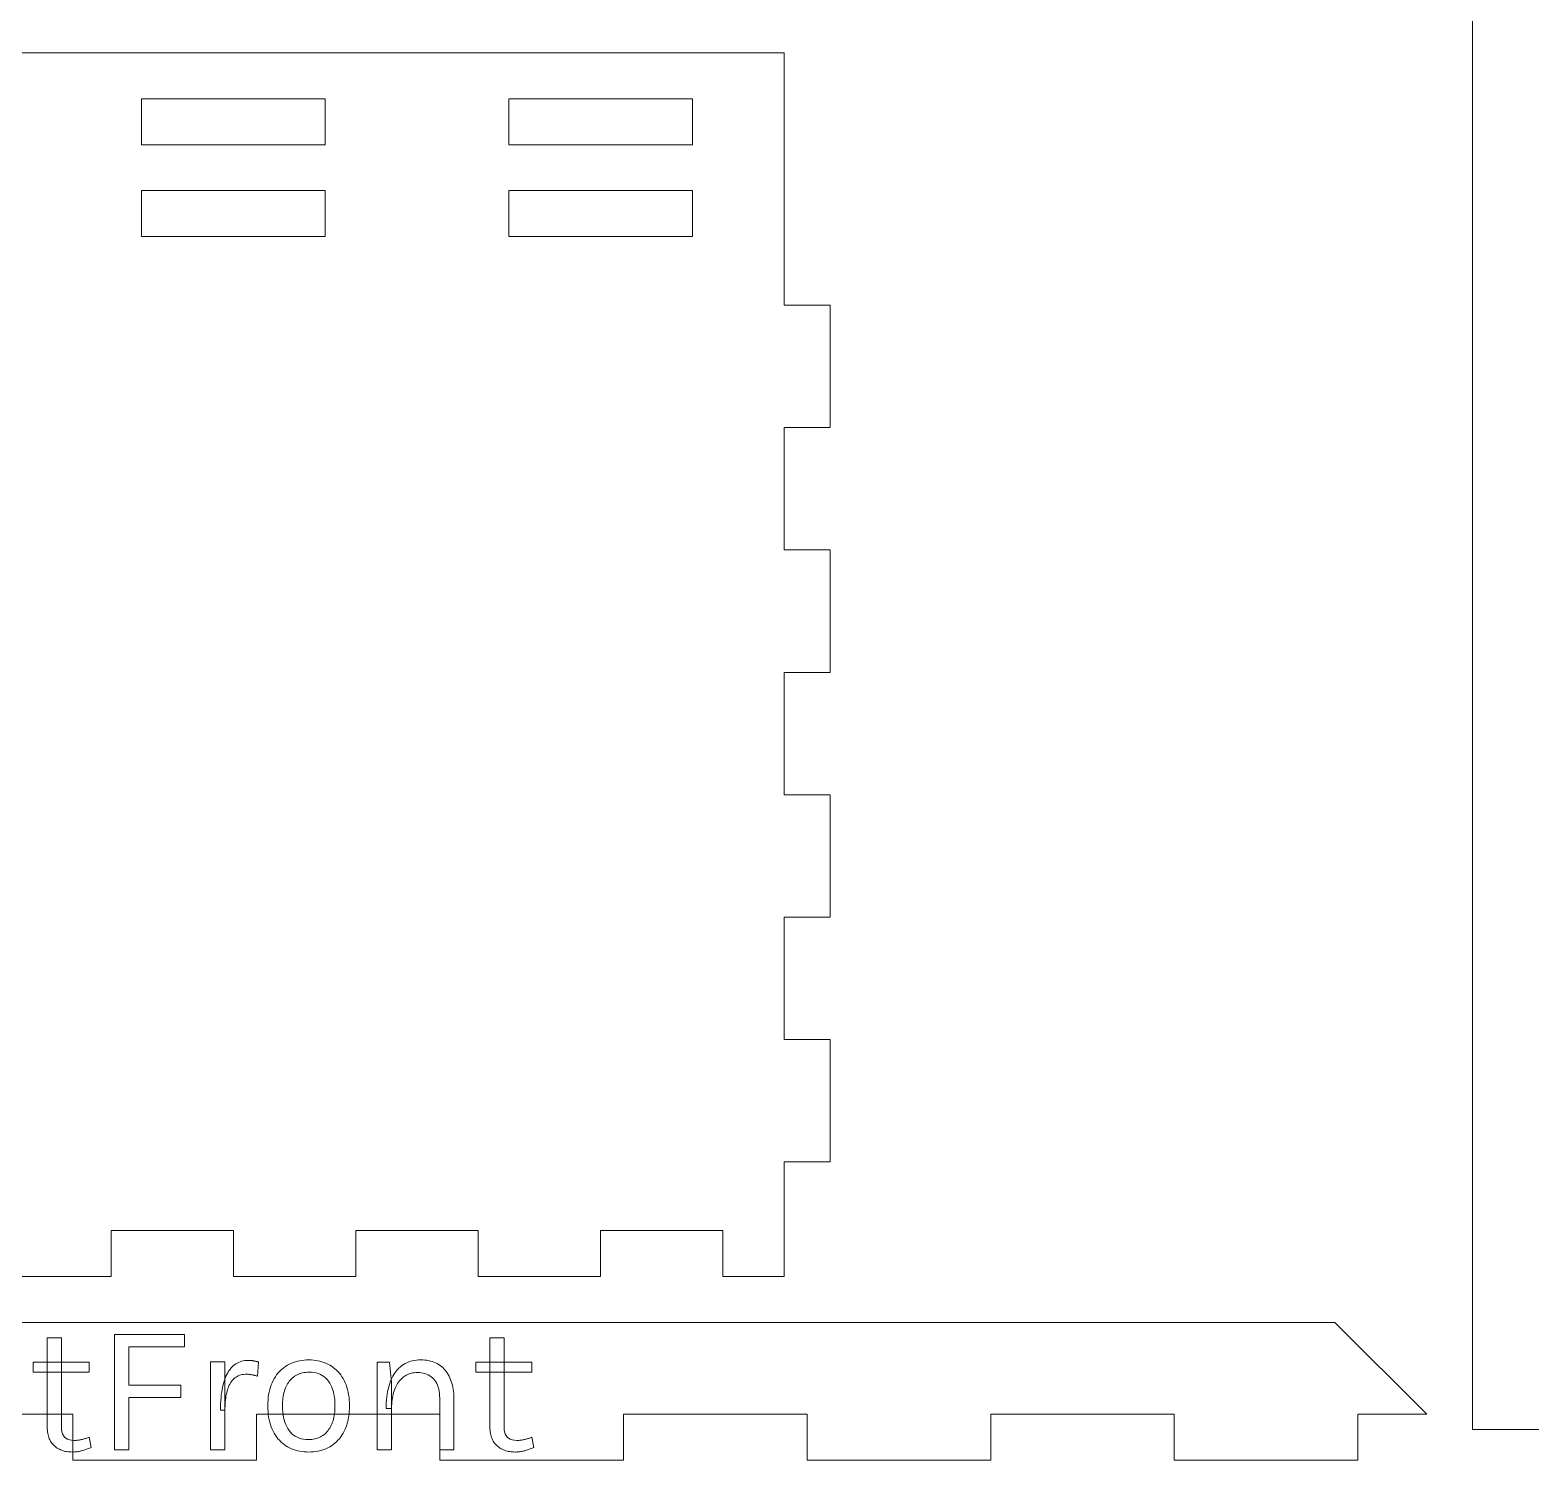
# Model space of a CAD drawing. Extents: x 0 to 393, y 0 to 389.
# Drawn here: x 97.7 to 195.8, y 166 to 259.5 of the extents above; entities that cross this region are included whole.
import ezdxf

# ---------------------------------------------------------------- set-up
doc = ezdxf.new("R2010")
doc.units = 0
doc.layers.get('0').update_dxf_attribs({"lineweight": 0})

msp = doc.modelspace()

# ---------------------------------------------------------------- linework, layer by layer
for p, q in [((192, 312), (192, 168)), ((147, 258), (3, 258)), ((147, 246), (147, 258)), ((105, 252), (105, 255)), ((105, 255), (117, 255)), ((117, 255), (117, 252)), ((129, 252), (129, 255)), ((129, 255), (141, 255)), ((141, 255), (141, 252)), ((117, 252), (105, 252)), ((141, 252), (129, 252)), ((105, 246), (105, 249)), ((105, 249), (117, 249)), ((117, 249), (117, 246)), ((129, 246), (129, 249)), ((129, 249), (141, 249)), ((141, 249), (141, 246)), ((117, 246), (105, 246)), ((141, 246), (129, 246)), ((147, 241.5), (147, 246)), ((150, 241.5), (147, 241.5)), ((150, 233.5), (150, 241.5)), ((147, 225.5), (147, 233.5)), ((147, 233.5), (150, 233.5)), ((150, 225.5), (147, 225.5)), ((150, 217.5), (150, 225.5)), ((147, 209.5), (147, 217.5)), ((147, 217.5), (150, 217.5)), ((150, 209.5), (147, 209.5)), ((150, 201.5), (150, 209.5)), ((147, 193.5), (147, 201.5)), ((147, 201.5), (150, 201.5)), ((150, 193.5), (147, 193.5)), ((150, 185.5), (150, 193.5)), ((147, 181), (147, 185.5)), ((147, 185.5), (150, 185.5)), ((103, 178), (103, 181)), ((103, 181), (111, 181)), ((111, 181), (111, 178)), ((119, 178), (119, 181)), ((119, 181), (127, 181)), ((127, 181), (127, 178)), ((135, 178), (135, 181)), ((135, 181), (143, 181)), ((143, 181), (143, 178)), ((147, 178), (147, 181)), ((95, 178), (103, 178)), ((111, 178), (119, 178)), ((127, 178), (135, 178)), ((143, 178), (147, 178)), ((183, 175), (6, 175)), ((189, 169), (183, 175)), ((98.829, 168.142), (98.829, 173.998)), ((98.829, 173.998), (99.753, 173.998)), ((99.753, 173.998), (99.753, 168.166)), ((103.221, 166.666), (103.221, 174.202)), ((103.221, 174.202), (107.805, 174.202)), ((107.805, 174.202), (107.805, 173.398)), ((127.767, 168.142), (127.767, 173.998)), ((127.767, 173.998), (128.691, 173.998)), ((128.691, 173.998), (128.691, 168.166)), ((107.805, 173.398), (104.157, 173.398)), ((104.157, 173.398), (104.157, 170.89)), ((97.905, 171.754), (97.905, 172.402)), ((97.905, 172.402), (101.565, 172.402)), ((101.565, 171.754), (97.905, 171.754)), ((101.565, 172.402), (101.565, 171.754)), ((101.565, 171.754), (101.565, 171.754)), ((109.509, 166.666), (109.509, 172.414)), ((109.509, 172.414), (110.445, 172.414)), ((110.445, 172.414), (110.445, 166.666)), ((110.511, 171.474), (110.566, 171.593)), ((110.566, 171.593), (110.626, 171.704)), ((110.626, 171.704), (110.689, 171.809)), ((110.689, 171.809), (110.757, 171.906)), ((110.757, 171.906), (110.828, 171.996)), ((110.828, 171.996), (110.903, 172.078)), ((110.903, 172.078), (110.982, 172.153)), ((110.982, 172.153), (111.065, 172.221)), ((111.065, 172.221), (111.151, 172.282)), ((111.151, 172.282), (111.241, 172.335)), ((111.241, 172.335), (111.334, 172.381)), ((111.334, 172.381), (111.431, 172.421)), ((111.431, 172.421), (111.532, 172.453)), ((111.573, 171.584), (111.485, 171.563)), ((111.532, 172.453), (111.636, 172.478)), ((111.665, 171.598), (111.573, 171.584)), ((111.636, 172.478), (111.743, 172.496)), ((111.761, 171.607), (111.665, 171.598)), ((111.743, 172.496), (111.854, 172.506)), ((111.861, 171.61), (111.761, 171.607)), ((111.854, 172.506), (111.969, 172.51)), ((111.893, 171.61), (111.861, 171.61)), ((111.861, 171.61), (111.861, 171.61)), ((111.925, 171.608), (111.893, 171.61)), ((111.958, 171.606), (111.925, 171.608)), ((111.993, 171.604), (111.958, 171.606)), ((111.969, 172.51), (111.969, 172.51)), ((111.969, 172.51), (112.007, 172.51)), ((112.028, 171.6), (111.993, 171.604)), ((112.007, 172.51), (112.044, 172.509)), ((112.063, 171.596), (112.028, 171.6)), ((112.044, 172.509), (112.081, 172.508)), ((112.1, 171.591), (112.063, 171.596)), ((112.081, 172.508), (112.117, 172.506)), ((112.137, 171.585), (112.1, 171.591)), ((112.117, 172.506), (112.153, 172.503)), ((112.176, 171.578), (112.137, 171.585)), ((112.153, 172.503), (112.188, 172.5)), ((112.188, 172.5), (112.222, 172.497)), ((112.222, 172.497), (112.255, 172.493)), ((112.255, 172.493), (112.288, 172.488)), ((112.288, 172.488), (112.32, 172.483)), ((112.32, 172.483), (112.352, 172.477)), ((112.352, 172.477), (112.384, 172.471)), ((112.384, 172.471), (112.416, 172.464)), ((112.416, 172.464), (112.448, 172.457)), ((112.448, 172.457), (112.48, 172.449)), ((112.48, 172.449), (112.512, 172.441)), ((112.512, 172.441), (112.544, 172.432)), ((112.544, 172.432), (112.576, 172.423)), ((112.576, 172.423), (112.609, 172.413)), ((112.641, 172.402), (112.581, 171.478)), ((112.609, 172.413), (112.641, 172.402)), ((112.641, 172.402), (112.641, 172.402)), ((113.827, 171.565), (113.914, 171.676)), ((113.914, 171.676), (114.007, 171.78)), ((114.007, 171.78), (114.104, 171.878)), ((114.104, 171.878), (114.207, 171.969)), ((114.207, 171.969), (114.315, 172.054)), ((114.315, 172.054), (114.428, 172.132)), ((114.428, 172.132), (114.546, 172.204)), ((114.546, 172.204), (114.668, 172.269)), ((114.668, 172.269), (114.794, 172.327)), ((114.794, 172.327), (114.923, 172.378)), ((114.923, 172.378), (115.056, 172.423)), ((115.056, 172.423), (115.192, 172.46)), ((115.244, 171.611), (115.158, 171.571)), ((115.192, 172.46), (115.331, 172.491)), ((115.334, 171.646), (115.244, 171.611)), ((115.331, 172.491), (115.474, 172.515)), ((115.427, 171.675), (115.334, 171.646)), ((115.524, 171.699), (115.427, 171.675)), ((115.474, 172.515), (115.62, 172.532)), ((115.625, 171.718), (115.524, 171.699)), ((115.62, 172.532), (115.77, 172.543)), ((115.728, 171.731), (115.625, 171.718)), ((115.836, 171.739), (115.728, 171.731)), ((115.77, 172.543), (115.923, 172.546)), ((115.947, 171.742), (115.836, 171.739)), ((115.923, 172.546), (115.923, 172.546)), ((115.923, 172.546), (116.075, 172.543)), ((116.111, 171.736), (115.947, 171.742)), ((115.947, 171.742), (115.947, 171.742)), ((116.075, 172.543), (116.224, 172.532)), ((116.266, 171.718), (116.111, 171.736)), ((116.224, 172.532), (116.369, 172.515)), ((116.414, 171.689), (116.266, 171.718)), ((116.369, 172.515), (116.511, 172.491)), ((116.553, 171.647), (116.414, 171.689)), ((116.511, 172.491), (116.65, 172.46)), ((116.684, 171.594), (116.553, 171.647)), ((116.65, 172.46), (116.785, 172.423)), ((116.806, 171.529), (116.684, 171.594)), ((116.785, 172.423), (116.917, 172.378)), ((116.917, 172.378), (117.046, 172.327)), ((117.046, 172.327), (117.172, 172.269)), ((117.172, 172.269), (117.294, 172.204)), ((117.294, 172.204), (117.412, 172.132)), ((117.412, 172.132), (117.525, 172.054)), ((117.525, 172.054), (117.633, 171.969)), ((117.633, 171.969), (117.735, 171.878)), ((117.735, 171.878), (117.832, 171.78)), ((117.832, 171.78), (117.925, 171.676)), ((117.925, 171.676), (118.012, 171.565)), ((120.405, 166.666), (120.405, 172.402)), ((120.405, 172.402), (121.209, 172.402)), ((121.209, 172.402), (121.341, 171.082)), ((121.425, 171.483), (121.495, 171.601)), ((121.495, 171.601), (121.57, 171.713)), ((121.57, 171.713), (121.649, 171.818)), ((121.649, 171.818), (121.734, 171.916)), ((121.734, 171.916), (121.823, 172.008)), ((121.823, 172.008), (121.917, 172.093)), ((121.917, 172.093), (122.016, 172.171)), ((122.016, 172.171), (122.12, 172.242)), ((122.12, 172.242), (122.228, 172.306)), ((122.228, 172.306), (122.34, 172.362)), ((122.34, 172.362), (122.457, 172.411)), ((122.451, 171.616), (122.366, 171.58)), ((122.54, 171.648), (122.451, 171.616)), ((122.457, 172.411), (122.578, 172.452)), ((122.63, 171.673), (122.54, 171.648)), ((122.578, 172.452), (122.703, 172.486)), ((122.724, 171.693), (122.63, 171.673)), ((122.703, 172.486), (122.833, 172.512)), ((122.82, 171.707), (122.724, 171.693)), ((122.919, 171.715), (122.82, 171.707)), ((122.833, 172.512), (122.967, 172.531)), ((123.021, 171.718), (122.919, 171.715)), ((122.967, 172.531), (123.106, 172.542)), ((123.154, 171.714), (123.021, 171.718)), ((123.021, 171.718), (123.021, 171.718)), ((123.106, 172.542), (123.249, 172.546)), ((123.281, 171.701), (123.154, 171.714)), ((123.249, 172.546), (123.249, 172.546)), ((123.249, 172.546), (123.383, 172.543)), ((123.402, 171.679), (123.281, 171.701)), ((123.383, 172.543), (123.512, 172.534)), ((123.518, 171.649), (123.402, 171.679)), ((123.512, 172.534), (123.638, 172.519)), ((123.628, 171.611), (123.518, 171.649)), ((123.732, 171.564), (123.628, 171.611)), ((123.638, 172.519), (123.76, 172.498)), ((123.76, 172.498), (123.878, 172.47)), ((123.878, 172.47), (123.992, 172.437)), ((123.992, 172.437), (124.103, 172.398)), ((124.103, 172.398), (124.209, 172.352)), ((124.209, 172.352), (124.311, 172.301)), ((124.311, 172.301), (124.41, 172.243)), ((124.41, 172.243), (124.504, 172.18)), ((124.504, 172.18), (124.594, 172.111)), ((124.594, 172.111), (124.68, 172.038)), ((124.68, 172.038), (124.76, 171.959)), ((124.76, 171.959), (124.837, 171.875)), ((124.837, 171.875), (124.909, 171.785)), ((124.909, 171.785), (124.976, 171.691)), ((124.976, 171.691), (125.039, 171.591)), ((125.039, 171.591), (125.097, 171.486)), ((126.843, 171.754), (126.843, 172.402)), ((126.843, 172.402), (130.503, 172.402)), ((130.503, 171.754), (126.843, 171.754)), ((130.503, 172.402), (130.503, 171.754)), ((130.503, 171.754), (130.503, 171.754)), ((104.157, 170.89), (107.553, 170.89)), ((107.553, 170.89), (107.553, 170.086)), ((110.233, 170.436), (110.26, 170.606)), ((110.26, 170.606), (110.291, 170.769)), ((110.291, 170.769), (110.327, 170.925)), ((110.327, 170.925), (110.367, 171.073)), ((110.367, 171.073), (110.411, 171.214)), ((110.411, 171.214), (110.459, 171.348)), ((110.459, 171.348), (110.511, 171.474)), ((110.616, 170.603), (110.586, 170.5)), ((110.649, 170.702), (110.616, 170.603)), ((110.686, 170.795), (110.649, 170.702)), ((110.726, 170.884), (110.686, 170.795)), ((110.77, 170.969), (110.726, 170.884)), ((110.817, 171.048), (110.77, 170.969)), ((110.867, 171.123), (110.817, 171.048)), ((110.921, 171.193), (110.867, 171.123)), ((110.978, 171.258), (110.921, 171.193)), ((111.039, 171.319), (110.978, 171.258)), ((111.103, 171.374), (111.039, 171.319)), ((111.172, 171.424), (111.103, 171.374)), ((111.244, 171.467), (111.172, 171.424)), ((111.32, 171.505), (111.244, 171.467)), ((111.4, 171.537), (111.32, 171.505)), ((111.485, 171.563), (111.4, 171.537)), ((112.215, 171.571), (112.176, 171.578)), ((112.254, 171.563), (112.215, 171.571)), ((112.293, 171.555), (112.254, 171.563)), ((112.331, 171.546), (112.293, 171.555)), ((112.369, 171.537), (112.331, 171.546)), ((112.405, 171.528), (112.369, 171.537)), ((112.442, 171.519), (112.405, 171.528)), ((112.477, 171.509), (112.442, 171.519)), ((112.513, 171.499), (112.477, 171.509)), ((112.547, 171.489), (112.513, 171.499)), ((112.581, 171.478), (112.547, 171.489)), ((113.334, 170.444), (113.372, 170.606)), ((113.372, 170.606), (113.418, 170.763)), ((113.418, 170.763), (113.47, 170.913)), ((113.47, 170.913), (113.529, 171.056)), ((113.529, 171.056), (113.595, 171.193)), ((113.595, 171.193), (113.667, 171.324)), ((113.667, 171.324), (113.744, 171.448)), ((113.744, 171.448), (113.827, 171.565)), ((114.37, 170.612), (114.336, 170.507)), ((114.408, 170.713), (114.37, 170.612)), ((114.45, 170.81), (114.408, 170.713)), ((114.496, 170.902), (114.45, 170.81)), ((114.545, 170.989), (114.496, 170.902)), ((114.599, 171.073), (114.545, 170.989)), ((114.655, 171.151), (114.599, 171.073)), ((114.716, 171.225), (114.655, 171.151)), ((114.781, 171.294), (114.716, 171.225)), ((114.849, 171.359), (114.781, 171.294)), ((114.92, 171.419), (114.849, 171.359)), ((114.996, 171.475), (114.92, 171.419)), ((115.075, 171.526), (114.996, 171.475)), ((115.158, 171.571), (115.075, 171.526)), ((116.92, 171.452), (116.806, 171.529)), ((117.026, 171.364), (116.92, 171.452)), ((117.124, 171.263), (117.026, 171.364)), ((117.213, 171.151), (117.124, 171.263)), ((117.294, 171.028), (117.213, 171.151)), ((117.366, 170.897), (117.294, 171.028)), ((117.43, 170.757), (117.366, 170.897)), ((117.486, 170.609), (117.43, 170.757)), ((117.532, 170.451), (117.486, 170.609)), ((118.012, 171.565), (118.094, 171.448)), ((118.094, 171.448), (118.17, 171.324)), ((118.17, 171.324), (118.242, 171.193)), ((118.242, 171.193), (118.308, 171.056)), ((118.308, 171.056), (118.366, 170.913)), ((118.366, 170.913), (118.418, 170.763)), ((118.418, 170.763), (118.463, 170.606)), ((118.463, 170.606), (118.501, 170.444)), ((121.076, 170.475), (121.11, 170.637)), ((121.11, 170.637), (121.15, 170.793)), ((121.15, 170.793), (121.195, 170.943)), ((121.195, 170.943), (121.245, 171.088)), ((121.245, 171.088), (121.3, 171.226)), ((121.3, 171.226), (121.36, 171.358)), ((121.341, 171.082), (121.341, 166.666)), ((121.36, 171.358), (121.425, 171.483)), ((121.545, 170.629), (121.506, 170.522)), ((121.588, 170.732), (121.545, 170.629)), ((121.634, 170.829), (121.588, 170.732)), ((121.683, 170.922), (121.634, 170.829)), ((121.736, 171.01), (121.683, 170.922)), ((121.792, 171.093), (121.736, 171.01)), ((121.852, 171.172), (121.792, 171.093)), ((121.916, 171.245), (121.852, 171.172)), ((121.983, 171.313), (121.916, 171.245)), ((122.053, 171.377), (121.983, 171.313)), ((122.127, 171.436), (122.053, 171.377)), ((122.204, 171.49), (122.127, 171.436)), ((122.284, 171.538), (122.204, 171.49)), ((122.366, 171.58), (122.284, 171.538)), ((123.831, 171.508), (123.732, 171.564)), ((123.923, 171.443), (123.831, 171.508)), ((124.011, 171.371), (123.923, 171.443)), ((124.092, 171.289), (124.011, 171.371)), ((124.167, 171.199), (124.092, 171.289)), ((124.233, 171.102), (124.167, 171.199)), ((124.292, 170.996), (124.233, 171.102)), ((124.344, 170.883), (124.292, 170.996)), ((124.387, 170.762), (124.344, 170.883)), ((124.422, 170.633), (124.387, 170.762)), ((124.45, 170.496), (124.422, 170.633)), ((125.097, 171.486), (125.151, 171.376)), ((125.151, 171.376), (125.2, 171.261)), ((125.2, 171.261), (125.244, 171.142)), ((125.244, 171.142), (125.283, 171.019)), ((125.283, 171.019), (125.316, 170.891)), ((125.316, 170.891), (125.344, 170.76)), ((125.344, 170.76), (125.368, 170.624)), ((125.368, 170.624), (125.386, 170.483)), ((107.553, 170.086), (104.157, 170.086)), ((104.157, 170.086), (104.157, 166.666)), ((110.159, 169.473), (110.165, 169.68)), ((110.165, 169.68), (110.176, 169.88)), ((110.176, 169.88), (110.191, 170.073)), ((110.191, 170.073), (110.209, 170.258)), ((110.209, 170.258), (110.233, 170.436)), ((110.458, 169.67), (110.451, 169.536)), ((110.468, 169.799), (110.458, 169.67)), ((110.48, 169.925), (110.468, 169.799)), ((110.496, 170.048), (110.48, 169.925)), ((110.514, 170.166), (110.496, 170.048)), ((110.535, 170.281), (110.514, 170.166)), ((110.559, 170.393), (110.535, 170.281)), ((110.586, 170.5), (110.559, 170.393)), ((113.247, 169.534), (113.25, 169.729)), ((113.25, 169.729), (113.261, 169.917)), ((113.261, 169.917), (113.278, 170.099)), ((113.278, 170.099), (113.303, 170.275)), ((113.303, 170.275), (113.334, 170.444)), ((114.209, 169.669), (114.207, 169.534)), ((114.215, 169.8), (114.209, 169.669)), ((114.225, 169.927), (114.215, 169.8)), ((114.239, 170.051), (114.225, 169.927)), ((114.257, 170.171), (114.239, 170.051)), ((114.279, 170.287), (114.257, 170.171)), ((114.305, 170.399), (114.279, 170.287)), ((114.336, 170.507), (114.305, 170.399)), ((117.571, 170.285), (117.532, 170.451)), ((117.601, 170.11), (117.571, 170.285)), ((117.622, 169.927), (117.601, 170.11)), ((117.635, 169.735), (117.622, 169.927)), ((117.639, 169.534), (117.635, 169.735)), ((118.501, 170.444), (118.532, 170.275)), ((118.532, 170.275), (118.556, 170.099)), ((118.556, 170.099), (118.573, 169.917)), ((118.573, 169.917), (118.584, 169.729)), ((118.584, 169.729), (118.587, 169.534)), ((120.984, 169.575), (120.992, 169.767)), ((120.992, 169.767), (121.005, 169.953)), ((121.005, 169.953), (121.023, 170.133)), ((121.023, 170.133), (121.047, 170.306)), ((121.047, 170.306), (121.076, 170.475)), ((121.349, 169.66), (121.343, 169.521)), ((121.359, 169.796), (121.349, 169.66)), ((121.374, 169.927), (121.359, 169.796)), ((121.392, 170.054), (121.374, 169.927)), ((121.414, 170.177), (121.392, 170.054)), ((121.441, 170.296), (121.414, 170.177)), ((121.472, 170.411), (121.441, 170.296)), ((121.506, 170.522), (121.472, 170.411)), ((124.469, 170.351), (124.45, 170.496)), ((124.481, 170.198), (124.469, 170.351)), ((124.485, 170.038), (124.481, 170.198)), ((124.485, 166.666), (124.485, 170.038)), ((125.386, 170.483), (125.399, 170.339)), ((125.399, 170.339), (125.406, 170.191)), ((125.406, 170.191), (125.409, 170.038)), ((125.409, 170.038), (125.409, 170.038)), ((125.409, 170.038), (125.409, 166.666)), ((88.5, 169), (100.5, 169)), ((100.5, 169), (100.5, 166)), ((110.157, 169.258), (110.159, 169.473)), ((110.445, 169.258), (110.157, 169.258)), ((110.446, 169.399), (110.445, 169.258)), ((110.445, 169.258), (110.445, 169.258)), ((110.445, 169.258), (110.445, 169.258)), ((110.451, 169.536), (110.446, 169.399)), ((112.5, 166), (112.5, 169)), ((112.5, 169), (124.5, 169)), ((113.25, 169.34), (113.247, 169.534)), ((113.247, 169.534), (113.247, 169.534)), ((113.261, 169.153), (113.25, 169.34)), ((113.278, 168.972), (113.261, 169.153)), ((113.303, 168.797), (113.278, 168.972)), ((113.334, 168.628), (113.303, 168.797)), ((114.207, 169.534), (114.207, 169.534)), ((114.207, 169.534), (114.211, 169.335)), ((114.211, 169.335), (114.224, 169.145)), ((114.224, 169.145), (114.246, 168.964)), ((114.246, 168.964), (114.276, 168.79)), ((114.276, 168.79), (114.314, 168.626)), ((117.51, 168.568), (117.541, 168.676)), ((117.541, 168.676), (117.567, 168.787)), ((117.567, 168.787), (117.589, 168.903)), ((117.589, 168.903), (117.607, 169.021)), ((117.607, 169.021), (117.621, 169.144)), ((117.621, 169.144), (117.631, 169.27)), ((117.631, 169.27), (117.637, 169.4)), ((117.637, 169.4), (117.639, 169.534)), ((117.639, 169.534), (117.639, 169.534)), ((118.532, 168.797), (118.501, 168.628)), ((118.556, 168.972), (118.532, 168.797)), ((118.573, 169.153), (118.556, 168.972)), ((118.584, 169.34), (118.573, 169.153)), ((118.587, 169.534), (118.584, 169.34)), ((118.587, 169.534), (118.587, 169.534)), ((120.981, 169.378), (120.984, 169.575)), ((121.341, 169.378), (120.981, 169.378)), ((121.343, 169.521), (121.341, 169.378)), ((121.341, 169.378), (121.341, 169.378)), ((124.5, 169), (124.5, 166)), ((136.5, 166), (136.5, 169)), ((136.5, 169), (148.5, 169)), ((148.5, 169), (148.5, 166)), ((160.5, 166), (160.5, 169)), ((160.5, 169), (172.5, 169)), ((172.5, 169), (172.5, 166)), ((184.5, 166), (184.5, 169)), ((184.5, 169), (189, 169)), ((98.831, 168.036), (98.829, 168.142)), ((98.829, 168.142), (98.829, 168.142)), ((98.838, 167.933), (98.831, 168.036)), ((98.848, 167.834), (98.838, 167.933)), ((98.864, 167.739), (98.848, 167.834)), ((98.883, 167.647), (98.864, 167.739)), ((99.753, 168.166), (99.761, 167.997)), ((99.761, 167.997), (99.786, 167.846)), ((99.786, 167.846), (99.828, 167.713)), ((99.828, 167.713), (99.885, 167.598)), ((113.372, 168.466), (113.334, 168.628)), ((113.418, 168.309), (113.372, 168.466)), ((113.47, 168.159), (113.418, 168.309)), ((113.529, 168.016), (113.47, 168.159)), ((113.595, 167.878), (113.529, 168.016)), ((113.667, 167.747), (113.595, 167.878)), ((113.744, 167.622), (113.667, 167.747)), ((114.314, 168.626), (114.361, 168.469)), ((114.361, 168.469), (114.417, 168.322)), ((114.417, 168.322), (114.482, 168.182)), ((114.482, 168.182), (114.554, 168.051)), ((114.554, 168.051), (114.636, 167.929)), ((114.636, 167.929), (114.726, 167.817)), ((114.726, 167.817), (114.824, 167.716)), ((114.824, 167.716), (114.93, 167.628)), ((116.847, 167.605), (116.923, 167.661)), ((116.923, 167.661), (116.995, 167.721)), ((116.995, 167.721), (117.064, 167.785)), ((117.064, 167.785), (117.129, 167.855)), ((117.129, 167.855), (117.19, 167.928)), ((117.19, 167.928), (117.247, 168.006)), ((117.247, 168.006), (117.3, 168.089)), ((117.3, 168.089), (117.35, 168.176)), ((117.35, 168.176), (117.396, 168.268)), ((117.396, 168.268), (117.438, 168.364)), ((117.438, 168.364), (117.476, 168.464)), ((117.476, 168.464), (117.51, 168.568)), ((118.17, 167.747), (118.094, 167.622)), ((118.242, 167.878), (118.17, 167.747)), ((118.308, 168.016), (118.242, 167.878)), ((118.366, 168.159), (118.308, 168.016)), ((118.418, 168.309), (118.366, 168.159)), ((118.463, 168.466), (118.418, 168.309)), ((118.501, 168.628), (118.463, 168.466)), ((127.769, 168.036), (127.767, 168.142)), ((127.767, 168.142), (127.767, 168.142)), ((127.776, 167.933), (127.769, 168.036)), ((127.786, 167.834), (127.776, 167.933)), ((127.802, 167.739), (127.786, 167.834)), ((127.821, 167.647), (127.802, 167.739)), ((128.691, 168.166), (128.699, 167.997)), ((128.699, 167.997), (128.724, 167.846)), ((128.724, 167.846), (128.766, 167.713)), ((128.766, 167.713), (128.823, 167.598)), ((192, 168), (381, 168)), ((98.907, 167.559), (98.883, 167.647)), ((98.935, 167.474), (98.907, 167.559)), ((98.967, 167.393), (98.935, 167.474)), ((99.004, 167.316), (98.967, 167.393)), ((99.045, 167.242), (99.004, 167.316)), ((99.09, 167.172), (99.045, 167.242)), ((99.138, 167.105), (99.09, 167.172)), ((99.189, 167.042), (99.138, 167.105)), ((99.243, 166.983), (99.189, 167.042)), ((99.3, 166.927), (99.243, 166.983)), ((99.36, 166.875), (99.3, 166.927)), ((99.424, 166.826), (99.36, 166.875)), ((99.49, 166.781), (99.424, 166.826)), ((99.56, 166.74), (99.49, 166.781)), ((99.633, 166.702), (99.56, 166.74)), ((99.708, 166.668), (99.633, 166.702)), ((99.885, 167.598), (99.96, 167.5)), ((99.96, 167.5), (100.051, 167.42)), ((100.051, 167.42), (100.159, 167.358)), ((100.159, 167.358), (100.283, 167.314)), ((100.283, 167.314), (100.424, 167.287)), ((100.424, 167.287), (100.581, 167.278)), ((100.581, 167.278), (100.63, 167.279)), ((100.581, 167.278), (100.581, 167.278)), ((100.63, 167.279), (100.679, 167.28)), ((100.679, 167.28), (100.727, 167.283)), ((100.727, 167.283), (100.775, 167.287)), ((100.775, 167.287), (100.823, 167.292)), ((100.823, 167.292), (100.871, 167.297)), ((100.871, 167.297), (100.918, 167.304)), ((100.918, 167.304), (100.965, 167.313)), ((100.965, 167.313), (101.012, 167.322)), ((101.012, 167.322), (101.058, 167.332)), ((101.058, 167.332), (101.105, 167.343)), ((101.105, 167.343), (101.153, 167.356)), ((101.153, 167.356), (101.202, 167.369)), ((101.202, 167.369), (101.252, 167.384)), ((101.252, 167.384), (101.303, 167.399)), ((101.343, 166.681), (101.282, 166.661)), ((101.303, 167.399), (101.356, 167.416)), ((101.404, 166.702), (101.343, 166.681)), ((101.356, 167.416), (101.409, 167.434)), ((101.465, 166.724), (101.404, 166.702)), ((101.409, 167.434), (101.464, 167.453)), ((101.464, 167.453), (101.52, 167.473)), ((101.526, 166.747), (101.465, 166.724)), ((101.52, 167.473), (101.577, 167.494)), ((101.587, 166.771), (101.526, 166.747)), ((101.577, 167.494), (101.577, 167.494)), ((101.577, 167.494), (101.709, 166.822)), ((101.648, 166.796), (101.587, 166.771)), ((101.709, 166.822), (101.648, 166.796)), ((113.827, 167.505), (113.744, 167.622)), ((113.914, 167.393), (113.827, 167.505)), ((114.007, 167.288), (113.914, 167.393)), ((114.104, 167.19), (114.007, 167.288)), ((114.207, 167.099), (114.104, 167.19)), ((114.315, 167.014), (114.207, 167.099)), ((114.428, 166.936), (114.315, 167.014)), ((114.546, 166.864), (114.428, 166.936)), ((114.668, 166.799), (114.546, 166.864)), ((114.794, 166.741), (114.668, 166.799)), ((114.923, 166.69), (114.794, 166.741)), ((115.056, 166.645), (114.923, 166.69)), ((114.93, 167.628), (115.044, 167.551)), ((115.044, 167.551), (115.166, 167.486)), ((115.166, 167.486), (115.297, 167.433)), ((115.297, 167.433), (115.435, 167.391)), ((115.435, 167.391), (115.582, 167.362)), ((115.582, 167.362), (115.736, 167.344)), ((115.736, 167.344), (115.899, 167.338)), ((115.899, 167.338), (116.009, 167.341)), ((115.899, 167.338), (115.899, 167.338)), ((115.899, 167.338), (115.899, 167.338)), ((116.009, 167.341), (116.115, 167.349)), ((116.115, 167.349), (116.219, 167.362)), ((116.219, 167.362), (116.319, 167.381)), ((116.319, 167.381), (116.415, 167.405)), ((116.415, 167.405), (116.508, 167.434)), ((116.508, 167.434), (116.598, 167.469)), ((116.598, 167.469), (116.684, 167.509)), ((116.684, 167.509), (116.767, 167.554)), ((116.767, 167.554), (116.847, 167.605)), ((116.917, 166.69), (116.785, 166.645)), ((117.046, 166.741), (116.917, 166.69)), ((117.172, 166.799), (117.046, 166.741)), ((117.294, 166.864), (117.172, 166.799)), ((117.412, 166.936), (117.294, 166.864)), ((117.525, 167.014), (117.412, 166.936)), ((117.633, 167.099), (117.525, 167.014)), ((117.735, 167.19), (117.633, 167.099)), ((117.832, 167.288), (117.735, 167.19)), ((117.925, 167.393), (117.832, 167.288)), ((118.012, 167.505), (117.925, 167.393)), ((118.094, 167.622), (118.012, 167.505)), ((127.845, 167.559), (127.821, 167.647)), ((127.873, 167.474), (127.845, 167.559)), ((127.905, 167.393), (127.873, 167.474)), ((127.942, 167.316), (127.905, 167.393)), ((127.983, 167.242), (127.942, 167.316)), ((128.028, 167.172), (127.983, 167.242)), ((128.076, 167.105), (128.028, 167.172)), ((128.127, 167.042), (128.076, 167.105)), ((128.181, 166.983), (128.127, 167.042)), ((128.238, 166.927), (128.181, 166.983)), ((128.298, 166.875), (128.238, 166.927)), ((128.362, 166.826), (128.298, 166.875)), ((128.428, 166.781), (128.362, 166.826)), ((128.498, 166.74), (128.428, 166.781)), ((128.571, 166.702), (128.498, 166.74)), ((128.646, 166.668), (128.571, 166.702)), ((128.823, 167.598), (128.898, 167.5)), ((128.898, 167.5), (128.989, 167.42)), ((128.989, 167.42), (129.097, 167.358)), ((129.097, 167.358), (129.221, 167.314)), ((129.221, 167.314), (129.362, 167.287)), ((129.362, 167.287), (129.519, 167.278)), ((129.519, 167.278), (129.568, 167.279)), ((129.519, 167.278), (129.519, 167.278)), ((129.568, 167.279), (129.617, 167.28)), ((129.617, 167.28), (129.665, 167.283)), ((129.665, 167.283), (129.713, 167.287)), ((129.713, 167.287), (129.761, 167.292)), ((129.761, 167.292), (129.809, 167.297)), ((129.809, 167.297), (129.856, 167.304)), ((129.856, 167.304), (129.903, 167.313)), ((129.903, 167.313), (129.95, 167.322)), ((129.95, 167.322), (129.996, 167.332)), ((129.996, 167.332), (130.043, 167.343)), ((130.043, 167.343), (130.091, 167.356)), ((130.091, 167.356), (130.14, 167.369)), ((130.14, 167.369), (130.19, 167.384)), ((130.19, 167.384), (130.241, 167.399)), ((130.281, 166.681), (130.22, 166.661)), ((130.241, 167.399), (130.294, 167.416)), ((130.342, 166.702), (130.281, 166.681)), ((130.294, 167.416), (130.347, 167.434)), ((130.403, 166.724), (130.342, 166.702)), ((130.347, 167.434), (130.402, 167.453)), ((130.402, 167.453), (130.458, 167.473)), ((130.464, 166.747), (130.403, 166.724)), ((130.458, 167.473), (130.515, 167.494)), ((130.525, 166.771), (130.464, 166.747)), ((130.515, 167.494), (130.515, 167.494)), ((130.515, 167.494), (130.647, 166.822)), ((130.586, 166.796), (130.525, 166.771)), ((130.647, 166.822), (130.586, 166.796)), ((99.786, 166.637), (99.708, 166.668)), ((99.865, 166.61), (99.786, 166.637)), ((99.946, 166.587), (99.865, 166.61)), ((100.029, 166.567), (99.946, 166.587)), ((100.114, 166.551), (100.029, 166.567)), ((100.201, 166.538), (100.114, 166.551)), ((100.29, 166.529), (100.201, 166.538)), ((100.38, 166.524), (100.29, 166.529)), ((100.473, 166.522), (100.38, 166.524)), ((100.538, 166.523), (100.473, 166.522)), ((100.473, 166.522), (100.473, 166.522)), ((100.473, 166.522), (100.473, 166.522)), ((100.5, 166), (112.5, 166)), ((100.602, 166.525), (100.538, 166.523)), ((100.666, 166.53), (100.602, 166.525)), ((100.729, 166.535), (100.666, 166.53)), ((100.792, 166.543), (100.729, 166.535)), ((100.854, 166.552), (100.792, 166.543)), ((100.916, 166.563), (100.854, 166.552)), ((100.978, 166.576), (100.916, 166.563)), ((101.039, 166.59), (100.978, 166.576)), ((101.1, 166.606), (101.039, 166.59)), ((101.161, 166.623), (101.1, 166.606)), ((101.221, 166.642), (101.161, 166.623)), ((101.282, 166.661), (101.221, 166.642)), ((104.157, 166.666), (103.221, 166.666)), ((104.157, 166.666), (104.157, 166.666)), ((110.445, 166.666), (109.509, 166.666)), ((110.445, 166.666), (110.445, 166.666)), ((115.192, 166.607), (115.056, 166.645)), ((115.331, 166.577), (115.192, 166.607)), ((115.474, 166.553), (115.331, 166.577)), ((115.62, 166.536), (115.474, 166.553)), ((115.77, 166.525), (115.62, 166.536)), ((115.923, 166.522), (115.77, 166.525)), ((116.075, 166.525), (115.923, 166.522)), ((115.923, 166.522), (115.923, 166.522)), ((115.923, 166.522), (115.923, 166.522)), ((116.224, 166.536), (116.075, 166.525)), ((116.369, 166.553), (116.224, 166.536)), ((116.511, 166.577), (116.369, 166.553)), ((116.65, 166.607), (116.511, 166.577)), ((116.785, 166.645), (116.65, 166.607)), ((121.341, 166.666), (120.405, 166.666)), ((121.341, 166.666), (121.341, 166.666)), ((125.409, 166.666), (124.485, 166.666)), ((124.5, 166), (136.5, 166)), ((125.409, 166.666), (125.409, 166.666)), ((128.724, 166.637), (128.646, 166.668)), ((128.803, 166.61), (128.724, 166.637)), ((128.884, 166.587), (128.803, 166.61)), ((128.967, 166.567), (128.884, 166.587)), ((129.052, 166.551), (128.967, 166.567)), ((129.139, 166.538), (129.052, 166.551)), ((129.228, 166.529), (129.139, 166.538)), ((129.318, 166.524), (129.228, 166.529)), ((129.411, 166.522), (129.318, 166.524)), ((129.476, 166.523), (129.411, 166.522)), ((129.411, 166.522), (129.411, 166.522)), ((129.411, 166.522), (129.411, 166.522)), ((129.54, 166.525), (129.476, 166.523)), ((129.604, 166.53), (129.54, 166.525)), ((129.667, 166.535), (129.604, 166.53)), ((129.73, 166.543), (129.667, 166.535)), ((129.792, 166.552), (129.73, 166.543)), ((129.854, 166.563), (129.792, 166.552)), ((129.916, 166.576), (129.854, 166.563)), ((129.977, 166.59), (129.916, 166.576)), ((130.038, 166.606), (129.977, 166.59)), ((130.099, 166.623), (130.038, 166.606)), ((130.159, 166.642), (130.099, 166.623)), ((130.22, 166.661), (130.159, 166.642)), ((148.5, 166), (160.5, 166)), ((172.5, 166), (184.5, 166))]:
    msp.add_line(p, q)

doc.saveas('drawing.dxf')
